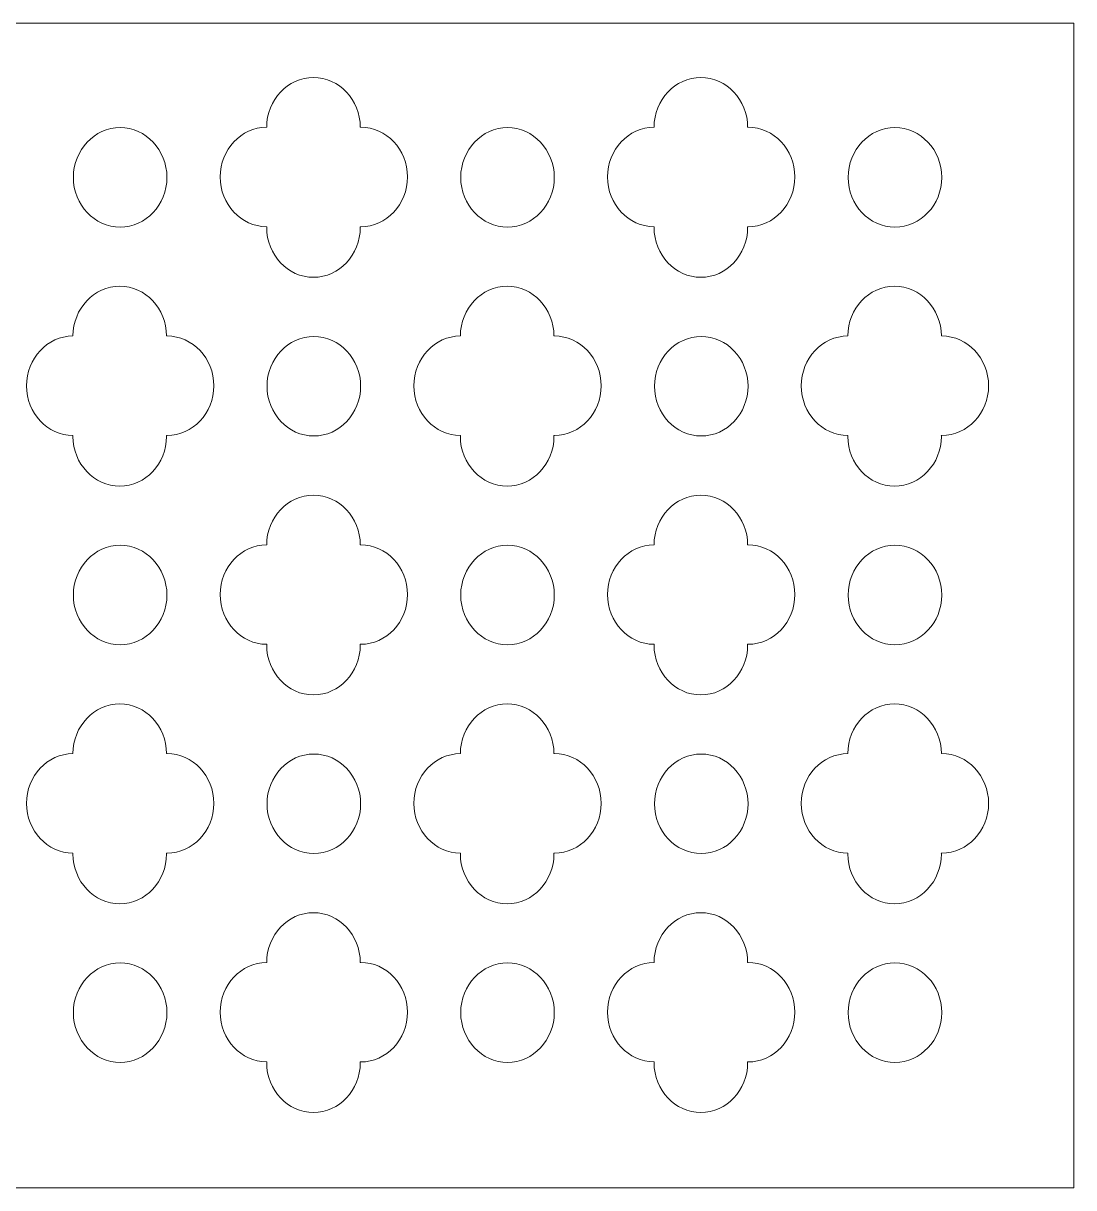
# Model space of a CAD drawing. Header units: centimetres. Extents: x -27.5 to -1.9, y -9.5 to -4.
# Drawn here: x -6.8 to -1.85, y -9.5 to -4.01 of the extents above; entities that cross this region are included whole.
import ezdxf

# ---------------------------------------------------------------- set-up
doc = ezdxf.new("R2010")
doc.units = ezdxf.units.CM
doc.header["$MEASUREMENT"] = 0
doc.layers.add('layer 1', color=7, linetype='Continuous')

msp = doc.modelspace()

# ---------------------------------------------------------------- linework, layer by layer
at = {"layer": 'layer 1', "color": 7, "lineweight": 9}
for points, knots in [([(-1.85083, -4.01419), (-1.85083, -4.01419), (-1.85083, -9.5), (-1.85083, -9.5), (-1.85083, -9.5), (-5.3777, -9.5), (-8.90457, -9.5), (-12.43145, -9.5), (-12.43145, -9.5), (-12.43145, -9.5), (-12.43145, -4.01419), (-12.43145, -4.01419), (-12.43145, -4.01419), (-8.90457, -4.01419), (-5.3777, -4.01419), (-1.85083, -4.01419)], [0, 0, 0, 0, 0.2, 0.2, 0.2, 0.2, 0.4, 0.4, 0.4, 0.4, 0.6, 0.6, 0.6, 0.6, 1, 1, 1, 1]), ([(-5.43231, -4.26951), (-5.311, -4.26951), (-5.21206, -4.37466), (-5.2119, -4.50369), (-5.2119, -4.50369), (-5.21119, -4.50368), (-5.21047, -4.50366), (-5.20975, -4.50366), (-5.20975, -4.50366), (-5.08834, -4.50366), (-4.98934, -4.60897), (-4.98934, -4.73814), (-4.98934, -4.73814), (-4.98934, -4.86722), (-5.08834, -4.97253), (-5.20975, -4.97253), (-5.20975, -4.97253), (-5.21049, -4.97253), (-5.21121, -4.97251), (-5.21195, -4.97251), (-5.21195, -4.97251), (-5.21193, -4.97383), (-5.2119, -4.97516), (-5.2119, -4.97649), (-5.2119, -4.97649), (-5.2119, -5.10557), (-5.3109, -5.21088), (-5.43231, -5.21088), (-5.43231, -5.21088), (-5.55376, -5.21088), (-5.65276, -5.10557), (-5.65276, -4.97649), (-5.65276, -4.97649), (-5.65276, -4.97516), (-5.65273, -4.97384), (-5.65271, -4.97252), (-5.65271, -4.97252), (-5.77359, -4.97179), (-5.8719, -4.86678), (-5.8719, -4.73814), (-5.8719, -4.73814), (-5.8719, -4.60944), (-5.77361, -4.50443), (-5.65276, -4.50368), (-5.65276, -4.50368), (-5.65259, -4.37465), (-5.55366, -4.26951), (-5.43231, -4.26951)], [0, 0, 0, 0, 0.0769231, 0.0769231, 0.0769231, 0.0769231, 0.1538462, 0.1538462, 0.1538462, 0.1538462, 0.2307692, 0.2307692, 0.2307692, 0.2307692, 0.3076923, 0.3076923, 0.3076923, 0.3076923, 0.3846154, 0.3846154, 0.3846154, 0.3846154, 0.4615385, 0.4615385, 0.4615385, 0.4615385, 0.5384615, 0.5384615, 0.5384615, 0.5384615, 0.6153846, 0.6153846, 0.6153846, 0.6153846, 0.6923077, 0.6923077, 0.6923077, 0.6923077, 0.7692308, 0.7692308, 0.7692308, 0.7692308, 0.8461538, 0.8461538, 0.8461538, 0.8461538, 1, 1, 1, 1]), ([(-3.60732, -4.26951), (-3.48601, -4.26951), (-3.38707, -4.37466), (-3.38691, -4.50369), (-3.38691, -4.50369), (-3.3862, -4.50368), (-3.38548, -4.50366), (-3.38476, -4.50366), (-3.38476, -4.50366), (-3.26335, -4.50366), (-3.16435, -4.60897), (-3.16435, -4.73814), (-3.16435, -4.73814), (-3.16435, -4.86722), (-3.26335, -4.97253), (-3.38476, -4.97253), (-3.38476, -4.97253), (-3.38549, -4.97253), (-3.38623, -4.97251), (-3.38696, -4.97251), (-3.38696, -4.97251), (-3.38694, -4.97383), (-3.38691, -4.97516), (-3.38691, -4.97649), (-3.38691, -4.97649), (-3.38691, -5.10557), (-3.48591, -5.21088), (-3.60732, -5.21088), (-3.60732, -5.21088), (-3.72877, -5.21088), (-3.82777, -5.10557), (-3.82777, -4.97649), (-3.82777, -4.97649), (-3.82777, -4.97516), (-3.82774, -4.97384), (-3.82772, -4.97252), (-3.82772, -4.97252), (-3.94859, -4.97179), (-4.04691, -4.86678), (-4.04691, -4.73814), (-4.04691, -4.73814), (-4.04691, -4.60944), (-3.94862, -4.50443), (-3.82777, -4.50368), (-3.82777, -4.50368), (-3.8276, -4.37465), (-3.72867, -4.26951), (-3.60732, -4.26951)], [0, 0, 0, 0, 0.0769231, 0.0769231, 0.0769231, 0.0769231, 0.1538462, 0.1538462, 0.1538462, 0.1538462, 0.2307692, 0.2307692, 0.2307692, 0.2307692, 0.3076923, 0.3076923, 0.3076923, 0.3076923, 0.3846154, 0.3846154, 0.3846154, 0.3846154, 0.4615385, 0.4615385, 0.4615385, 0.4615385, 0.5384615, 0.5384615, 0.5384615, 0.5384615, 0.6153846, 0.6153846, 0.6153846, 0.6153846, 0.6923077, 0.6923077, 0.6923077, 0.6923077, 0.7692308, 0.7692308, 0.7692308, 0.7692308, 0.8461538, 0.8461538, 0.8461538, 0.8461538, 1, 1, 1, 1]), ([(-6.34309, -4.50576), (-6.22168, -4.50576), (-6.12269, -4.61107), (-6.12269, -4.74024), (-6.12269, -4.74024), (-6.12269, -4.86932), (-6.22168, -4.97463), (-6.34309, -4.97463), (-6.34309, -4.97463), (-6.46455, -4.97463), (-6.56354, -4.86932), (-6.56354, -4.74024), (-6.56354, -4.74024), (-6.56354, -4.61107), (-6.46455, -4.50576), (-6.34309, -4.50576)], [0, 0, 0, 0, 0.2, 0.2, 0.2, 0.2, 0.4, 0.4, 0.4, 0.4, 0.6, 0.6, 0.6, 0.6, 1, 1, 1, 1]), ([(-4.5181, -4.50576), (-4.39669, -4.50576), (-4.29769, -4.61107), (-4.29769, -4.74024), (-4.29769, -4.74024), (-4.29769, -4.86932), (-4.39669, -4.97463), (-4.5181, -4.97463), (-4.5181, -4.97463), (-4.63955, -4.97463), (-4.73855, -4.86932), (-4.73855, -4.74024), (-4.73855, -4.74024), (-4.73855, -4.61107), (-4.63955, -4.50576), (-4.5181, -4.50576)], [0, 0, 0, 0, 0.2, 0.2, 0.2, 0.2, 0.4, 0.4, 0.4, 0.4, 0.6, 0.6, 0.6, 0.6, 1, 1, 1, 1]), ([(-2.69311, -4.50576), (-2.5717, -4.50576), (-2.4727, -4.61107), (-2.4727, -4.74024), (-2.4727, -4.74024), (-2.4727, -4.86932), (-2.5717, -4.97463), (-2.69311, -4.97463), (-2.69311, -4.97463), (-2.81456, -4.97463), (-2.91356, -4.86932), (-2.91356, -4.74024), (-2.91356, -4.74024), (-2.91356, -4.61107), (-2.81456, -4.50576), (-2.69311, -4.50576)], [0, 0, 0, 0, 0.2, 0.2, 0.2, 0.2, 0.4, 0.4, 0.4, 0.4, 0.6, 0.6, 0.6, 0.6, 1, 1, 1, 1]), ([(-6.3448, -5.25324), (-6.22349, -5.25324), (-6.12455, -5.35839), (-6.1244, -5.48742), (-6.1244, -5.48742), (-6.12368, -5.48741), (-6.12296, -5.48739), (-6.12224, -5.48739), (-6.12224, -5.48739), (-6.00084, -5.48739), (-5.90184, -5.5927), (-5.90184, -5.72187), (-5.90184, -5.72187), (-5.90184, -5.85095), (-6.00084, -5.95626), (-6.12224, -5.95626), (-6.12224, -5.95626), (-6.12298, -5.95626), (-6.12371, -5.95624), (-6.12444, -5.95623), (-6.12444, -5.95623), (-6.12442, -5.95756), (-6.1244, -5.95889), (-6.1244, -5.96022), (-6.1244, -5.96022), (-6.1244, -6.0893), (-6.22339, -6.19461), (-6.3448, -6.19461), (-6.3448, -6.19461), (-6.46626, -6.19461), (-6.56525, -6.0893), (-6.56525, -5.96022), (-6.56525, -5.96022), (-6.56525, -5.95889), (-6.56523, -5.95757), (-6.56521, -5.95625), (-6.56521, -5.95625), (-6.68608, -5.95552), (-6.7844, -5.85051), (-6.7844, -5.72187), (-6.7844, -5.72187), (-6.7844, -5.59316), (-6.6861, -5.48816), (-6.56525, -5.48741), (-6.56525, -5.48741), (-6.56509, -5.35838), (-6.46615, -5.25324), (-6.3448, -5.25324)], [0, 0, 0, 0, 0.0769231, 0.0769231, 0.0769231, 0.0769231, 0.1538462, 0.1538462, 0.1538462, 0.1538462, 0.2307692, 0.2307692, 0.2307692, 0.2307692, 0.3076923, 0.3076923, 0.3076923, 0.3076923, 0.3846154, 0.3846154, 0.3846154, 0.3846154, 0.4615385, 0.4615385, 0.4615385, 0.4615385, 0.5384615, 0.5384615, 0.5384615, 0.5384615, 0.6153846, 0.6153846, 0.6153846, 0.6153846, 0.6923077, 0.6923077, 0.6923077, 0.6923077, 0.7692308, 0.7692308, 0.7692308, 0.7692308, 0.8461538, 0.8461538, 0.8461538, 0.8461538, 1, 1, 1, 1]), ([(-4.51981, -5.25324), (-4.3985, -5.25324), (-4.29957, -5.35839), (-4.29941, -5.48742), (-4.29941, -5.48742), (-4.29869, -5.48741), (-4.29797, -5.48739), (-4.29725, -5.48739), (-4.29725, -5.48739), (-4.17585, -5.48739), (-4.07685, -5.5927), (-4.07685, -5.72187), (-4.07685, -5.72187), (-4.07685, -5.85095), (-4.17585, -5.95626), (-4.29725, -5.95626), (-4.29725, -5.95626), (-4.29799, -5.95626), (-4.29872, -5.95624), (-4.29945, -5.95623), (-4.29945, -5.95623), (-4.29943, -5.95756), (-4.2994, -5.95889), (-4.2994, -5.96022), (-4.2994, -5.96022), (-4.2994, -6.0893), (-4.39841, -6.19461), (-4.51981, -6.19461), (-4.51981, -6.19461), (-4.64126, -6.19461), (-4.74027, -6.0893), (-4.74027, -5.96022), (-4.74027, -5.96022), (-4.74027, -5.95889), (-4.74024, -5.95757), (-4.74021, -5.95625), (-4.74021, -5.95625), (-4.86109, -5.95552), (-4.95941, -5.85051), (-4.95941, -5.72187), (-4.95941, -5.72187), (-4.95941, -5.59316), (-4.86111, -5.48816), (-4.74026, -5.48741), (-4.74026, -5.48741), (-4.7401, -5.35838), (-4.64116, -5.25324), (-4.51981, -5.25324)], [0, 0, 0, 0, 0.0769231, 0.0769231, 0.0769231, 0.0769231, 0.1538462, 0.1538462, 0.1538462, 0.1538462, 0.2307692, 0.2307692, 0.2307692, 0.2307692, 0.3076923, 0.3076923, 0.3076923, 0.3076923, 0.3846154, 0.3846154, 0.3846154, 0.3846154, 0.4615385, 0.4615385, 0.4615385, 0.4615385, 0.5384615, 0.5384615, 0.5384615, 0.5384615, 0.6153846, 0.6153846, 0.6153846, 0.6153846, 0.6923077, 0.6923077, 0.6923077, 0.6923077, 0.7692308, 0.7692308, 0.7692308, 0.7692308, 0.8461538, 0.8461538, 0.8461538, 0.8461538, 1, 1, 1, 1]), ([(-2.69482, -5.25324), (-2.57351, -5.25324), (-2.47458, -5.35839), (-2.47442, -5.48742), (-2.47442, -5.48742), (-2.4737, -5.48741), (-2.47298, -5.48739), (-2.47226, -5.48739), (-2.47226, -5.48739), (-2.35085, -5.48739), (-2.25186, -5.5927), (-2.25186, -5.72187), (-2.25186, -5.72187), (-2.25186, -5.85095), (-2.35085, -5.95626), (-2.47226, -5.95626), (-2.47226, -5.95626), (-2.473, -5.95626), (-2.47373, -5.95624), (-2.47446, -5.95623), (-2.47446, -5.95623), (-2.47444, -5.95756), (-2.47442, -5.95889), (-2.47442, -5.96022), (-2.47442, -5.96022), (-2.47442, -6.0893), (-2.57341, -6.19461), (-2.69482, -6.19461), (-2.69482, -6.19461), (-2.81628, -6.19461), (-2.91527, -6.0893), (-2.91527, -5.96022), (-2.91527, -5.96022), (-2.91527, -5.95889), (-2.91525, -5.95757), (-2.91523, -5.95625), (-2.91523, -5.95625), (-3.0361, -5.95552), (-3.13442, -5.85051), (-3.13442, -5.72187), (-3.13442, -5.72187), (-3.13442, -5.59316), (-3.03612, -5.48816), (-2.91527, -5.48741), (-2.91527, -5.48741), (-2.91511, -5.35838), (-2.81617, -5.25324), (-2.69482, -5.25324)], [0, 0, 0, 0, 0.0769231, 0.0769231, 0.0769231, 0.0769231, 0.1538462, 0.1538462, 0.1538462, 0.1538462, 0.2307692, 0.2307692, 0.2307692, 0.2307692, 0.3076923, 0.3076923, 0.3076923, 0.3076923, 0.3846154, 0.3846154, 0.3846154, 0.3846154, 0.4615385, 0.4615385, 0.4615385, 0.4615385, 0.5384615, 0.5384615, 0.5384615, 0.5384615, 0.6153846, 0.6153846, 0.6153846, 0.6153846, 0.6923077, 0.6923077, 0.6923077, 0.6923077, 0.7692308, 0.7692308, 0.7692308, 0.7692308, 0.8461538, 0.8461538, 0.8461538, 0.8461538, 1, 1, 1, 1]), ([(-5.4306, -5.48949), (-5.30919, -5.48949), (-5.21019, -5.5948), (-5.21019, -5.72397), (-5.21019, -5.72397), (-5.21019, -5.85305), (-5.30919, -5.95836), (-5.4306, -5.95836), (-5.4306, -5.95836), (-5.55205, -5.95836), (-5.65105, -5.85305), (-5.65105, -5.72397), (-5.65105, -5.72397), (-5.65105, -5.5948), (-5.55205, -5.48949), (-5.4306, -5.48949)], [0, 0, 0, 0, 0.2, 0.2, 0.2, 0.2, 0.4, 0.4, 0.4, 0.4, 0.6, 0.6, 0.6, 0.6, 1, 1, 1, 1]), ([(-3.60561, -5.48949), (-3.4842, -5.48949), (-3.3852, -5.5948), (-3.3852, -5.72397), (-3.3852, -5.72397), (-3.3852, -5.85305), (-3.4842, -5.95836), (-3.60561, -5.95836), (-3.60561, -5.95836), (-3.72706, -5.95836), (-3.82606, -5.85305), (-3.82606, -5.72397), (-3.82606, -5.72397), (-3.82606, -5.5948), (-3.72706, -5.48949), (-3.60561, -5.48949)], [0, 0, 0, 0, 0.2, 0.2, 0.2, 0.2, 0.4, 0.4, 0.4, 0.4, 0.6, 0.6, 0.6, 0.6, 1, 1, 1, 1]), ([(-5.43231, -6.23697), (-5.311, -6.23697), (-5.21206, -6.34212), (-5.2119, -6.47115), (-5.2119, -6.47115), (-5.21119, -6.47114), (-5.21047, -6.47112), (-5.20975, -6.47112), (-5.20975, -6.47112), (-5.08834, -6.47112), (-4.98934, -6.57643), (-4.98934, -6.7056), (-4.98934, -6.7056), (-4.98934, -6.83468), (-5.08834, -6.93999), (-5.20975, -6.93999), (-5.20975, -6.93999), (-5.21049, -6.93999), (-5.21121, -6.93997), (-5.21195, -6.93996), (-5.21195, -6.93996), (-5.21193, -6.94129), (-5.2119, -6.94261), (-5.2119, -6.94395), (-5.2119, -6.94395), (-5.2119, -7.07303), (-5.3109, -7.17834), (-5.43231, -7.17834), (-5.43231, -7.17834), (-5.55376, -7.17834), (-5.65276, -7.07303), (-5.65276, -6.94395), (-5.65276, -6.94395), (-5.65276, -6.94262), (-5.65273, -6.9413), (-5.65271, -6.93997), (-5.65271, -6.93997), (-5.77359, -6.93924), (-5.8719, -6.83423), (-5.8719, -6.7056), (-5.8719, -6.7056), (-5.8719, -6.57689), (-5.77361, -6.47189), (-5.65276, -6.47114), (-5.65276, -6.47114), (-5.65259, -6.34211), (-5.55366, -6.23697), (-5.43231, -6.23697)], [0, 0, 0, 0, 0.0769231, 0.0769231, 0.0769231, 0.0769231, 0.1538462, 0.1538462, 0.1538462, 0.1538462, 0.2307692, 0.2307692, 0.2307692, 0.2307692, 0.3076923, 0.3076923, 0.3076923, 0.3076923, 0.3846154, 0.3846154, 0.3846154, 0.3846154, 0.4615385, 0.4615385, 0.4615385, 0.4615385, 0.5384615, 0.5384615, 0.5384615, 0.5384615, 0.6153846, 0.6153846, 0.6153846, 0.6153846, 0.6923077, 0.6923077, 0.6923077, 0.6923077, 0.7692308, 0.7692308, 0.7692308, 0.7692308, 0.8461538, 0.8461538, 0.8461538, 0.8461538, 1, 1, 1, 1]), ([(-3.60732, -6.23697), (-3.48601, -6.23697), (-3.38707, -6.34212), (-3.38691, -6.47115), (-3.38691, -6.47115), (-3.3862, -6.47114), (-3.38548, -6.47112), (-3.38476, -6.47112), (-3.38476, -6.47112), (-3.26335, -6.47112), (-3.16435, -6.57643), (-3.16435, -6.7056), (-3.16435, -6.7056), (-3.16435, -6.83468), (-3.26335, -6.93999), (-3.38476, -6.93999), (-3.38476, -6.93999), (-3.38549, -6.93999), (-3.38623, -6.93997), (-3.38696, -6.93996), (-3.38696, -6.93996), (-3.38694, -6.94129), (-3.38691, -6.94261), (-3.38691, -6.94395), (-3.38691, -6.94395), (-3.38691, -7.07303), (-3.48591, -7.17834), (-3.60732, -7.17834), (-3.60732, -7.17834), (-3.72877, -7.17834), (-3.82777, -7.07303), (-3.82777, -6.94395), (-3.82777, -6.94395), (-3.82777, -6.94262), (-3.82774, -6.9413), (-3.82772, -6.93997), (-3.82772, -6.93997), (-3.94859, -6.93924), (-4.04691, -6.83423), (-4.04691, -6.7056), (-4.04691, -6.7056), (-4.04691, -6.57689), (-3.94862, -6.47189), (-3.82777, -6.47114), (-3.82777, -6.47114), (-3.8276, -6.34211), (-3.72867, -6.23697), (-3.60732, -6.23697)], [0, 0, 0, 0, 0.0769231, 0.0769231, 0.0769231, 0.0769231, 0.1538462, 0.1538462, 0.1538462, 0.1538462, 0.2307692, 0.2307692, 0.2307692, 0.2307692, 0.3076923, 0.3076923, 0.3076923, 0.3076923, 0.3846154, 0.3846154, 0.3846154, 0.3846154, 0.4615385, 0.4615385, 0.4615385, 0.4615385, 0.5384615, 0.5384615, 0.5384615, 0.5384615, 0.6153846, 0.6153846, 0.6153846, 0.6153846, 0.6923077, 0.6923077, 0.6923077, 0.6923077, 0.7692308, 0.7692308, 0.7692308, 0.7692308, 0.8461538, 0.8461538, 0.8461538, 0.8461538, 1, 1, 1, 1]), ([(-6.34309, -6.47322), (-6.22168, -6.47322), (-6.12269, -6.57853), (-6.12269, -6.7077), (-6.12269, -6.7077), (-6.12269, -6.83678), (-6.22168, -6.94209), (-6.34309, -6.94209), (-6.34309, -6.94209), (-6.46455, -6.94209), (-6.56354, -6.83678), (-6.56354, -6.7077), (-6.56354, -6.7077), (-6.56354, -6.57853), (-6.46455, -6.47322), (-6.34309, -6.47322)], [0, 0, 0, 0, 0.2, 0.2, 0.2, 0.2, 0.4, 0.4, 0.4, 0.4, 0.6, 0.6, 0.6, 0.6, 1, 1, 1, 1]), ([(-4.5181, -6.47322), (-4.39669, -6.47322), (-4.29769, -6.57853), (-4.29769, -6.7077), (-4.29769, -6.7077), (-4.29769, -6.83678), (-4.39669, -6.94209), (-4.5181, -6.94209), (-4.5181, -6.94209), (-4.63955, -6.94209), (-4.73855, -6.83678), (-4.73855, -6.7077), (-4.73855, -6.7077), (-4.73855, -6.57853), (-4.63955, -6.47322), (-4.5181, -6.47322)], [0, 0, 0, 0, 0.2, 0.2, 0.2, 0.2, 0.4, 0.4, 0.4, 0.4, 0.6, 0.6, 0.6, 0.6, 1, 1, 1, 1]), ([(-2.69311, -6.47322), (-2.5717, -6.47322), (-2.4727, -6.57853), (-2.4727, -6.7077), (-2.4727, -6.7077), (-2.4727, -6.83678), (-2.5717, -6.94209), (-2.69311, -6.94209), (-2.69311, -6.94209), (-2.81456, -6.94209), (-2.91356, -6.83678), (-2.91356, -6.7077), (-2.91356, -6.7077), (-2.91356, -6.57853), (-2.81456, -6.47322), (-2.69311, -6.47322)], [0, 0, 0, 0, 0.2, 0.2, 0.2, 0.2, 0.4, 0.4, 0.4, 0.4, 0.6, 0.6, 0.6, 0.6, 1, 1, 1, 1]), ([(-6.3448, -7.2207), (-6.22349, -7.2207), (-6.12455, -7.32584), (-6.1244, -7.45487), (-6.1244, -7.45487), (-6.12368, -7.45487), (-6.12296, -7.45485), (-6.12224, -7.45485), (-6.12224, -7.45485), (-6.00084, -7.45485), (-5.90184, -7.56016), (-5.90184, -7.68933), (-5.90184, -7.68933), (-5.90184, -7.81841), (-6.00084, -7.92372), (-6.12224, -7.92372), (-6.12224, -7.92372), (-6.12298, -7.92372), (-6.12371, -7.9237), (-6.12444, -7.92369), (-6.12444, -7.92369), (-6.12442, -7.92502), (-6.1244, -7.92634), (-6.1244, -7.92768), (-6.1244, -7.92768), (-6.1244, -8.05676), (-6.22339, -8.16207), (-6.3448, -8.16207), (-6.3448, -8.16207), (-6.46626, -8.16207), (-6.56525, -8.05676), (-6.56525, -7.92768), (-6.56525, -7.92768), (-6.56525, -7.92634), (-6.56523, -7.92502), (-6.56521, -7.9237), (-6.56521, -7.9237), (-6.68608, -7.92297), (-6.7844, -7.81796), (-6.7844, -7.68933), (-6.7844, -7.68933), (-6.7844, -7.56062), (-6.6861, -7.45562), (-6.56525, -7.45486), (-6.56525, -7.45486), (-6.56509, -7.32584), (-6.46615, -7.2207), (-6.3448, -7.2207)], [0, 0, 0, 0, 0.0769231, 0.0769231, 0.0769231, 0.0769231, 0.1538462, 0.1538462, 0.1538462, 0.1538462, 0.2307692, 0.2307692, 0.2307692, 0.2307692, 0.3076923, 0.3076923, 0.3076923, 0.3076923, 0.3846154, 0.3846154, 0.3846154, 0.3846154, 0.4615385, 0.4615385, 0.4615385, 0.4615385, 0.5384615, 0.5384615, 0.5384615, 0.5384615, 0.6153846, 0.6153846, 0.6153846, 0.6153846, 0.6923077, 0.6923077, 0.6923077, 0.6923077, 0.7692308, 0.7692308, 0.7692308, 0.7692308, 0.8461538, 0.8461538, 0.8461538, 0.8461538, 1, 1, 1, 1]), ([(-4.51981, -7.2207), (-4.3985, -7.2207), (-4.29957, -7.32584), (-4.29941, -7.45487), (-4.29941, -7.45487), (-4.29869, -7.45487), (-4.29797, -7.45485), (-4.29725, -7.45485), (-4.29725, -7.45485), (-4.17585, -7.45485), (-4.07685, -7.56016), (-4.07685, -7.68933), (-4.07685, -7.68933), (-4.07685, -7.81841), (-4.17585, -7.92372), (-4.29725, -7.92372), (-4.29725, -7.92372), (-4.29799, -7.92372), (-4.29872, -7.9237), (-4.29945, -7.92369), (-4.29945, -7.92369), (-4.29943, -7.92502), (-4.2994, -7.92634), (-4.2994, -7.92768), (-4.2994, -7.92768), (-4.2994, -8.05676), (-4.39841, -8.16207), (-4.51981, -8.16207), (-4.51981, -8.16207), (-4.64126, -8.16207), (-4.74027, -8.05676), (-4.74027, -7.92768), (-4.74027, -7.92768), (-4.74027, -7.92634), (-4.74024, -7.92502), (-4.74021, -7.9237), (-4.74021, -7.9237), (-4.86109, -7.92297), (-4.95941, -7.81796), (-4.95941, -7.68933), (-4.95941, -7.68933), (-4.95941, -7.56062), (-4.86111, -7.45562), (-4.74026, -7.45486), (-4.74026, -7.45486), (-4.7401, -7.32584), (-4.64116, -7.2207), (-4.51981, -7.2207)], [0, 0, 0, 0, 0.0769231, 0.0769231, 0.0769231, 0.0769231, 0.1538462, 0.1538462, 0.1538462, 0.1538462, 0.2307692, 0.2307692, 0.2307692, 0.2307692, 0.3076923, 0.3076923, 0.3076923, 0.3076923, 0.3846154, 0.3846154, 0.3846154, 0.3846154, 0.4615385, 0.4615385, 0.4615385, 0.4615385, 0.5384615, 0.5384615, 0.5384615, 0.5384615, 0.6153846, 0.6153846, 0.6153846, 0.6153846, 0.6923077, 0.6923077, 0.6923077, 0.6923077, 0.7692308, 0.7692308, 0.7692308, 0.7692308, 0.8461538, 0.8461538, 0.8461538, 0.8461538, 1, 1, 1, 1]), ([(-2.69482, -7.2207), (-2.57351, -7.2207), (-2.47458, -7.32584), (-2.47442, -7.45487), (-2.47442, -7.45487), (-2.4737, -7.45487), (-2.47298, -7.45485), (-2.47226, -7.45485), (-2.47226, -7.45485), (-2.35085, -7.45485), (-2.25186, -7.56016), (-2.25186, -7.68933), (-2.25186, -7.68933), (-2.25186, -7.81841), (-2.35085, -7.92372), (-2.47226, -7.92372), (-2.47226, -7.92372), (-2.473, -7.92372), (-2.47373, -7.9237), (-2.47446, -7.92369), (-2.47446, -7.92369), (-2.47444, -7.92502), (-2.47442, -7.92634), (-2.47442, -7.92768), (-2.47442, -7.92768), (-2.47442, -8.05676), (-2.57341, -8.16207), (-2.69482, -8.16207), (-2.69482, -8.16207), (-2.81628, -8.16207), (-2.91527, -8.05676), (-2.91527, -7.92768), (-2.91527, -7.92768), (-2.91527, -7.92634), (-2.91525, -7.92502), (-2.91523, -7.9237), (-2.91523, -7.9237), (-3.0361, -7.92297), (-3.13442, -7.81796), (-3.13442, -7.68933), (-3.13442, -7.68933), (-3.13442, -7.56062), (-3.03612, -7.45562), (-2.91527, -7.45486), (-2.91527, -7.45486), (-2.91511, -7.32584), (-2.81617, -7.2207), (-2.69482, -7.2207)], [0, 0, 0, 0, 0.0769231, 0.0769231, 0.0769231, 0.0769231, 0.1538462, 0.1538462, 0.1538462, 0.1538462, 0.2307692, 0.2307692, 0.2307692, 0.2307692, 0.3076923, 0.3076923, 0.3076923, 0.3076923, 0.3846154, 0.3846154, 0.3846154, 0.3846154, 0.4615385, 0.4615385, 0.4615385, 0.4615385, 0.5384615, 0.5384615, 0.5384615, 0.5384615, 0.6153846, 0.6153846, 0.6153846, 0.6153846, 0.6923077, 0.6923077, 0.6923077, 0.6923077, 0.7692308, 0.7692308, 0.7692308, 0.7692308, 0.8461538, 0.8461538, 0.8461538, 0.8461538, 1, 1, 1, 1]), ([(-5.4306, -7.45695), (-5.30919, -7.45695), (-5.21019, -7.56226), (-5.21019, -7.69143), (-5.21019, -7.69143), (-5.21019, -7.82051), (-5.30919, -7.92582), (-5.4306, -7.92582), (-5.4306, -7.92582), (-5.55205, -7.92582), (-5.65105, -7.82051), (-5.65105, -7.69143), (-5.65105, -7.69143), (-5.65105, -7.56226), (-5.55205, -7.45695), (-5.4306, -7.45695)], [0, 0, 0, 0, 0.2, 0.2, 0.2, 0.2, 0.4, 0.4, 0.4, 0.4, 0.6, 0.6, 0.6, 0.6, 1, 1, 1, 1]), ([(-3.60561, -7.45695), (-3.4842, -7.45695), (-3.3852, -7.56226), (-3.3852, -7.69143), (-3.3852, -7.69143), (-3.3852, -7.82051), (-3.4842, -7.92582), (-3.60561, -7.92582), (-3.60561, -7.92582), (-3.72706, -7.92582), (-3.82606, -7.82051), (-3.82606, -7.69143), (-3.82606, -7.69143), (-3.82606, -7.56226), (-3.72706, -7.45695), (-3.60561, -7.45695)], [0, 0, 0, 0, 0.2, 0.2, 0.2, 0.2, 0.4, 0.4, 0.4, 0.4, 0.6, 0.6, 0.6, 0.6, 1, 1, 1, 1]), ([(-5.43231, -8.20443), (-5.311, -8.20443), (-5.21206, -8.30957), (-5.2119, -8.4386), (-5.2119, -8.4386), (-5.21119, -8.4386), (-5.21047, -8.43857), (-5.20975, -8.43857), (-5.20975, -8.43857), (-5.08834, -8.43857), (-4.98934, -8.54388), (-4.98934, -8.67306), (-4.98934, -8.67306), (-4.98934, -8.80214), (-5.08834, -8.90745), (-5.20975, -8.90745), (-5.20975, -8.90745), (-5.21049, -8.90745), (-5.21121, -8.90742), (-5.21195, -8.90741), (-5.21195, -8.90741), (-5.21193, -8.90875), (-5.2119, -8.91007), (-5.2119, -8.9114), (-5.2119, -8.9114), (-5.2119, -9.04048), (-5.3109, -9.14579), (-5.43231, -9.14579), (-5.43231, -9.14579), (-5.55376, -9.14579), (-5.65276, -9.04048), (-5.65276, -8.9114), (-5.65276, -8.9114), (-5.65276, -8.91007), (-5.65273, -8.90875), (-5.65271, -8.90743), (-5.65271, -8.90743), (-5.77359, -8.9067), (-5.8719, -8.80169), (-5.8719, -8.67306), (-5.8719, -8.67306), (-5.8719, -8.54435), (-5.77361, -8.43935), (-5.65276, -8.43859), (-5.65276, -8.43859), (-5.65259, -8.30956), (-5.55366, -8.20443), (-5.43231, -8.20443)], [0, 0, 0, 0, 0.0769231, 0.0769231, 0.0769231, 0.0769231, 0.1538462, 0.1538462, 0.1538462, 0.1538462, 0.2307692, 0.2307692, 0.2307692, 0.2307692, 0.3076923, 0.3076923, 0.3076923, 0.3076923, 0.3846154, 0.3846154, 0.3846154, 0.3846154, 0.4615385, 0.4615385, 0.4615385, 0.4615385, 0.5384615, 0.5384615, 0.5384615, 0.5384615, 0.6153846, 0.6153846, 0.6153846, 0.6153846, 0.6923077, 0.6923077, 0.6923077, 0.6923077, 0.7692308, 0.7692308, 0.7692308, 0.7692308, 0.8461538, 0.8461538, 0.8461538, 0.8461538, 1, 1, 1, 1]), ([(-3.60732, -8.20443), (-3.48601, -8.20443), (-3.38707, -8.30957), (-3.38691, -8.4386), (-3.38691, -8.4386), (-3.3862, -8.4386), (-3.38548, -8.43857), (-3.38476, -8.43857), (-3.38476, -8.43857), (-3.26335, -8.43857), (-3.16435, -8.54388), (-3.16435, -8.67306), (-3.16435, -8.67306), (-3.16435, -8.80214), (-3.26335, -8.90745), (-3.38476, -8.90745), (-3.38476, -8.90745), (-3.38549, -8.90745), (-3.38623, -8.90742), (-3.38696, -8.90741), (-3.38696, -8.90741), (-3.38694, -8.90875), (-3.38691, -8.91007), (-3.38691, -8.9114), (-3.38691, -8.9114), (-3.38691, -9.04048), (-3.48591, -9.14579), (-3.60732, -9.14579), (-3.60732, -9.14579), (-3.72877, -9.14579), (-3.82777, -9.04048), (-3.82777, -8.9114), (-3.82777, -8.9114), (-3.82777, -8.91007), (-3.82774, -8.90875), (-3.82772, -8.90743), (-3.82772, -8.90743), (-3.94859, -8.9067), (-4.04691, -8.80169), (-4.04691, -8.67306), (-4.04691, -8.67306), (-4.04691, -8.54435), (-3.94862, -8.43935), (-3.82777, -8.43859), (-3.82777, -8.43859), (-3.8276, -8.30956), (-3.72867, -8.20443), (-3.60732, -8.20443)], [0, 0, 0, 0, 0.0769231, 0.0769231, 0.0769231, 0.0769231, 0.1538462, 0.1538462, 0.1538462, 0.1538462, 0.2307692, 0.2307692, 0.2307692, 0.2307692, 0.3076923, 0.3076923, 0.3076923, 0.3076923, 0.3846154, 0.3846154, 0.3846154, 0.3846154, 0.4615385, 0.4615385, 0.4615385, 0.4615385, 0.5384615, 0.5384615, 0.5384615, 0.5384615, 0.6153846, 0.6153846, 0.6153846, 0.6153846, 0.6923077, 0.6923077, 0.6923077, 0.6923077, 0.7692308, 0.7692308, 0.7692308, 0.7692308, 0.8461538, 0.8461538, 0.8461538, 0.8461538, 1, 1, 1, 1]), ([(-6.34309, -8.44067), (-6.22168, -8.44067), (-6.12269, -8.54598), (-6.12269, -8.67516), (-6.12269, -8.67516), (-6.12269, -8.80424), (-6.22168, -8.90955), (-6.34309, -8.90955), (-6.34309, -8.90955), (-6.46455, -8.90955), (-6.56354, -8.80424), (-6.56354, -8.67516), (-6.56354, -8.67516), (-6.56354, -8.54598), (-6.46455, -8.44067), (-6.34309, -8.44067)], [0, 0, 0, 0, 0.2, 0.2, 0.2, 0.2, 0.4, 0.4, 0.4, 0.4, 0.6, 0.6, 0.6, 0.6, 1, 1, 1, 1]), ([(-4.5181, -8.44067), (-4.39669, -8.44067), (-4.29769, -8.54598), (-4.29769, -8.67516), (-4.29769, -8.67516), (-4.29769, -8.80424), (-4.39669, -8.90955), (-4.5181, -8.90955), (-4.5181, -8.90955), (-4.63955, -8.90955), (-4.73855, -8.80424), (-4.73855, -8.67516), (-4.73855, -8.67516), (-4.73855, -8.54598), (-4.63955, -8.44067), (-4.5181, -8.44067)], [0, 0, 0, 0, 0.2, 0.2, 0.2, 0.2, 0.4, 0.4, 0.4, 0.4, 0.6, 0.6, 0.6, 0.6, 1, 1, 1, 1]), ([(-2.69311, -8.44067), (-2.5717, -8.44067), (-2.4727, -8.54598), (-2.4727, -8.67516), (-2.4727, -8.67516), (-2.4727, -8.80424), (-2.5717, -8.90955), (-2.69311, -8.90955), (-2.69311, -8.90955), (-2.81456, -8.90955), (-2.91356, -8.80424), (-2.91356, -8.67516), (-2.91356, -8.67516), (-2.91356, -8.54598), (-2.81456, -8.44067), (-2.69311, -8.44067)], [0, 0, 0, 0, 0.2, 0.2, 0.2, 0.2, 0.4, 0.4, 0.4, 0.4, 0.6, 0.6, 0.6, 0.6, 1, 1, 1, 1])]:
    msp.add_open_spline(points, degree=3, knots=knots, dxfattribs=at)

doc.saveas('drawing.dxf')
